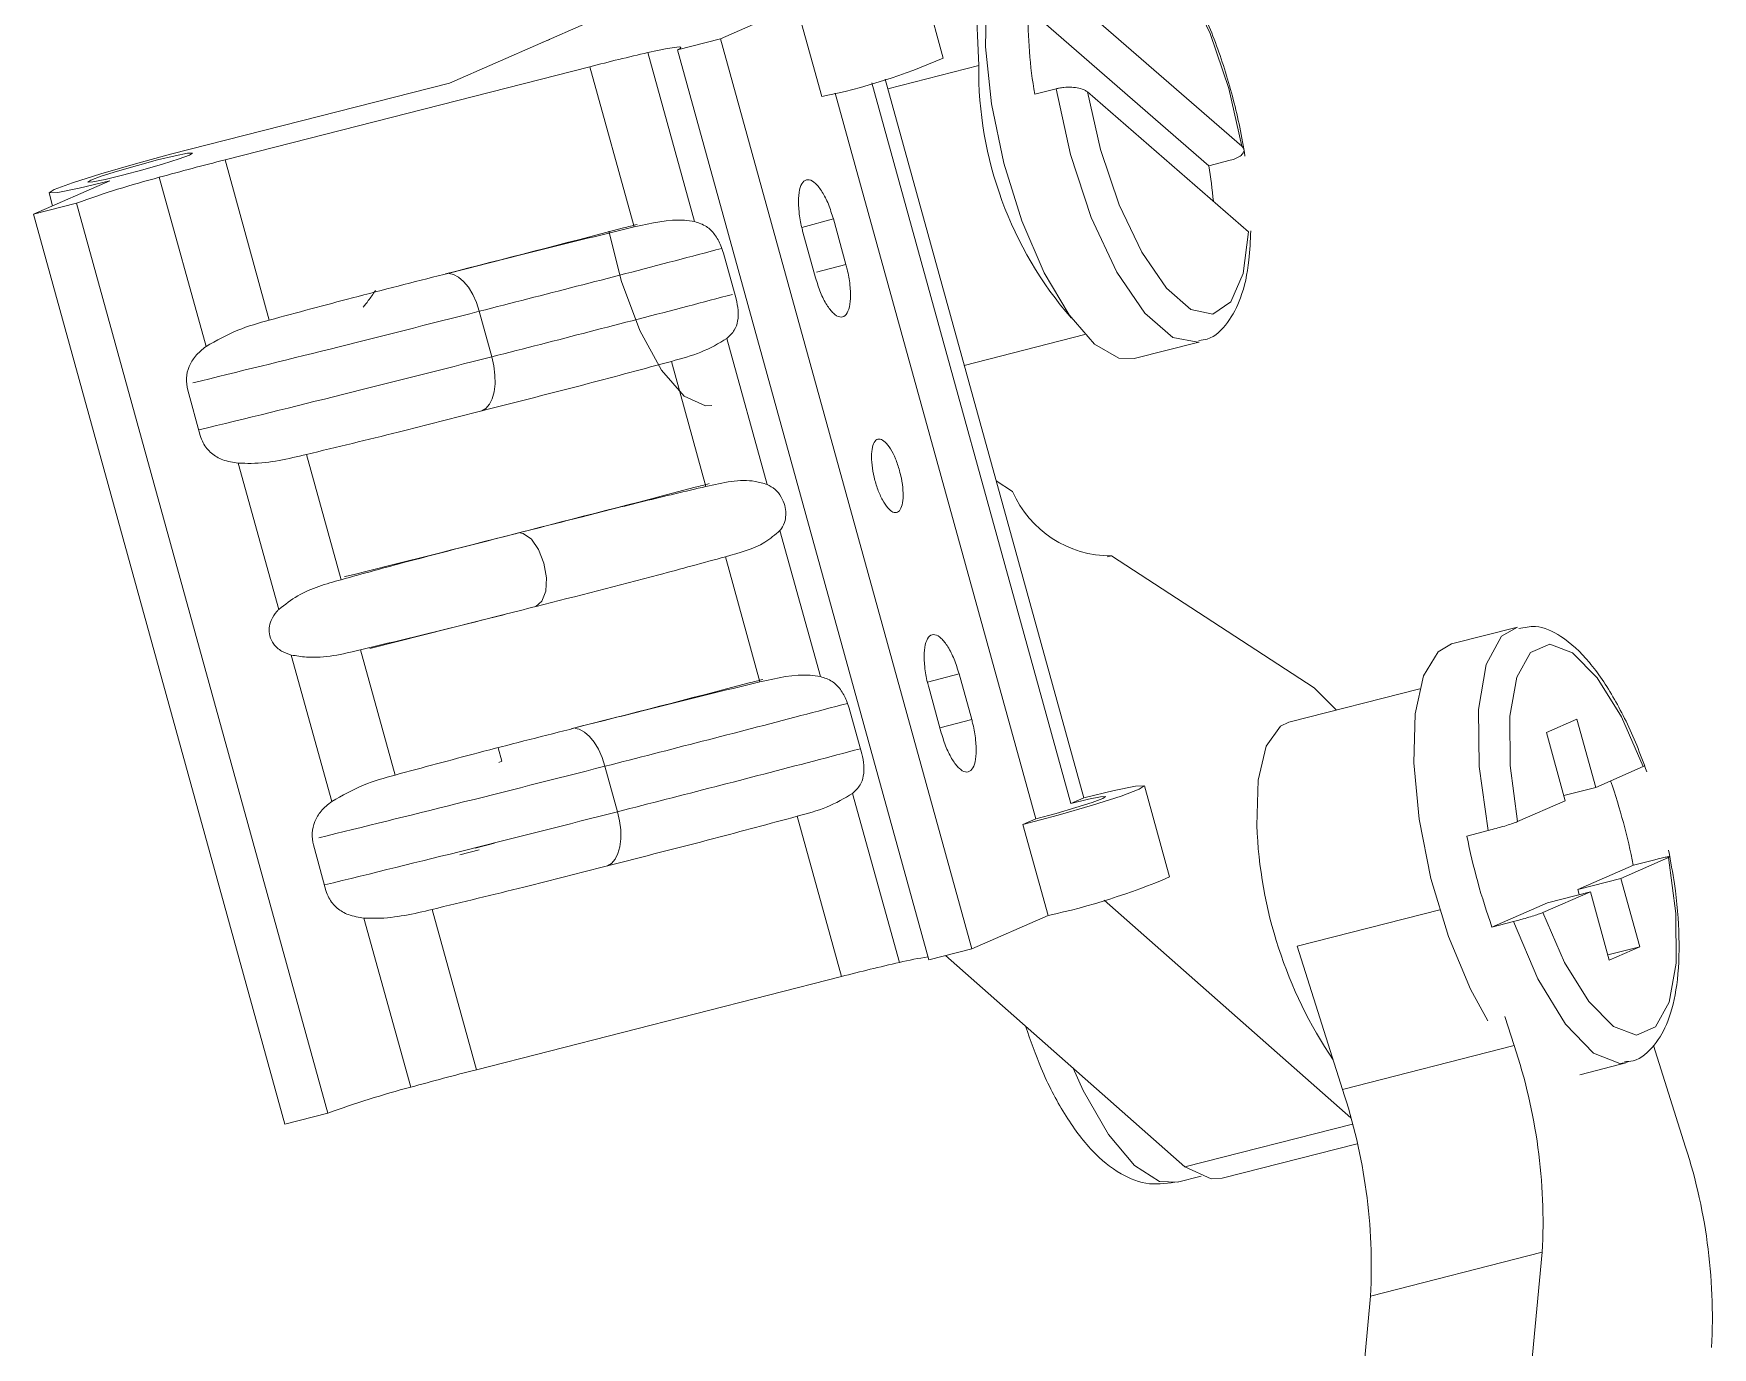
# Model space of a CAD drawing. Header units: millimetres. Extents: x 0 to 1189, y 0 to 841.
# Drawn here: x 480.09 to 487.2, y 426.87 to 432.43 of the extents above; entities that cross this region are included whole.
import ezdxf

# ---------------------------------------------------------------- set-up
doc = ezdxf.new("R2010")
doc.units = ezdxf.units.MM
doc.layers.get('0').update_dxf_attribs({"lineweight": 18})

msp = doc.modelspace()

# ---------------------------------------------------------------- linework, layer by layer
at = {"color": 7, "linetype": 'Continuous', "lineweight": 15}
for p, q in [((483.9623, 435.3135), (484.092, 432.2925)), ((483.9422, 432.3245), (483.8357, 432.7095)), ((482.9993, 432.4056), (483.3214, 432.5466)), ((483.4278, 432.1616), (483.3214, 432.5466)), ((485.0659, 431.8688), (484.3009, 432.5332)), ((485.2054, 431.9518), (484.5249, 432.5429)), ((481.8528, 432.2188), (482.4326, 432.4725)), ((482.8175, 432.3593), (482.9993, 432.4056)), ((482.9993, 432.4056), (484.0633, 428.5557)), ((482.692, 432.3477), (482.8897, 431.6324)), ((482.8175, 432.3593), (483.8816, 428.5093)), ((480.9021, 431.894), (482.4467, 432.2881)), ((482.4467, 432.2881), (482.6341, 431.6101)), ((483.6961, 432.2357), (484.5367, 429.1944)), ((481.8528, 432.2188), (480.6717, 431.9174)), ((483.485, 432.1765), (484.3338, 429.1056)), ((484.482, 429.1704), (483.6393, 432.2191)), ((484.3289, 432.1714), (484.4198, 432.1946)), ((484.5529, 432.1811), (485.2334, 431.59)), ((480.9021, 431.894), (481.0896, 431.2159)), ((485.0659, 431.8688), (485.1568, 431.892)), ((480.414, 431.8047), (480.0919, 431.6637)), ((480.624, 431.82), (480.8218, 431.1043)), ((480.1573, 431.7545), (480.1726, 431.6991)), ((480.0919, 431.6637), (480.2736, 431.7101)), ((480.0919, 431.6637), (481.1559, 427.8138)), ((480.2736, 431.7101), (481.3376, 427.8602)), ((483.3482, 431.5873), (483.4014, 431.3948)), ((483.5302, 431.4512), (483.477, 431.6437)), ((483.0119, 431.4984), (483.0651, 431.3059)), ((482.0314, 431.0605), (481.9782, 431.253)), ((483.0263, 431.1381), (483.1972, 430.52)), ((484.0309, 431.0244), (484.541, 431.1545)), ((484.7506, 431.0532), (485.0232, 431.1228)), ((482.7913, 431.0412), (482.9376, 430.5117)), ((480.7974, 430.7273), (480.7442, 430.9198)), ((480.9582, 430.6108), (481.1294, 429.9915)), ((481.2467, 430.6472), (481.3931, 430.1175)), ((484.2355, 430.4907), (484.1659, 430.536)), ((483.2509, 430.3255), (483.4217, 429.7075)), ((483.0198, 430.2146), (483.1661, 429.6851)), ((484.6536, 430.2186), (484.6354, 430.214)), ((485.5119, 429.6602), (484.6536, 430.2186)), ((481.5149, 429.8269), (482.0831, 429.9701)), ((486.3663, 429.9148), (486.0937, 429.8453)), ((481.4752, 429.8206), (481.6216, 429.2909)), ((481.1827, 429.7986), (481.3539, 429.1793)), ((484.0623, 429.5262), (484.0091, 429.7187)), ((483.8802, 429.6623), (483.9334, 429.4698)), ((485.9583, 429.6559), (485.404, 429.5145)), ((485.606, 429.566), (485.5119, 429.6602)), ((483.5439, 429.5734), (483.5971, 429.3809)), ((486.6234, 429.5269), (486.4946, 429.4706)), ((486.7033, 429.2382), (486.6234, 429.5269)), ((486.4946, 429.4706), (486.5744, 429.1818)), ((482.0577, 429.4064), (482.0734, 429.3499)), ((482.0734, 429.3499), (482.0605, 429.3443)), ((482.5635, 429.1355), (482.5103, 429.328)), ((486.9049, 429.3264), (486.7033, 429.2382)), ((484.8998, 428.8596), (484.7934, 429.2446)), ((483.5584, 429.2131), (483.7561, 428.4978)), ((484.482, 429.1704), (484.5367, 429.1944)), ((486.5744, 429.1818), (486.3727, 429.0936)), ((486.5683, 429.2038), (486.7033, 429.2382)), ((483.3233, 429.1162), (483.5107, 428.4382)), ((484.279, 429.0816), (484.3338, 429.1056)), ((484.3854, 428.6966), (484.279, 429.0816)), ((486.158, 429.0327), (486.2488, 429.0559)), ((481.3294, 428.8023), (481.2762, 428.9948)), ((481.9779, 428.9738), (481.8962, 428.9529)), ((482.0424, 429.002), (481.9606, 428.9811)), ((486.6279, 428.8068), (486.8627, 428.9095)), ((486.8097, 428.8532), (487.0113, 428.9414)), ((486.8627, 428.9095), (486.9535, 428.9327)), ((486.6279, 428.8068), (486.8097, 428.8532)), ((486.8895, 428.5645), (486.8097, 428.8532)), ((484.623, 428.7617), (485.6663, 427.8408)), ((486.2644, 428.6477), (486.4991, 428.7505)), ((486.4791, 428.7086), (486.6808, 428.7968)), ((486.4991, 428.7505), (486.6808, 428.7968)), ((486.634, 428.7849), (486.6279, 428.8068)), ((486.6808, 428.7968), (486.7606, 428.5081)), ((481.4902, 428.6858), (481.6881, 427.9701)), ((481.7788, 428.7222), (481.9662, 428.044)), ((484.0633, 428.5557), (484.3854, 428.6966)), ((486.2644, 428.6477), (486.3552, 428.6709)), ((483.8816, 428.5093), (484.0633, 428.5557)), ((485.44, 428.5665), (485.6314, 427.9604)), ((486.7546, 428.53), (486.8895, 428.5645)), ((486.7606, 428.5081), (486.8895, 428.5645)), ((483.9517, 428.5272), (484.9648, 427.6329)), ((481.9662, 428.044), (483.5107, 428.4382)), ((486.3194, 428.2689), (486.3582, 428.1459)), ((485.6314, 427.9604), (486.3582, 428.1459)), ((487.0751, 427.7433), (486.9479, 428.1462)), ((486.6362, 428.0228), (486.8361, 428.0738)), ((481.1559, 427.8138), (481.3376, 427.8602)), ((485.6734, 427.8137), (484.9648, 427.6329)), ((485.1222, 427.5849), (485.6935, 427.7307)), ((484.933, 427.5676), (485.0329, 427.5931)), ((486.4772, 427.2715), (485.7503, 427.0861)), ((486.4772, 427.2715), (486.2703, 425.0712)), ((485.7503, 427.0861), (485.5789, 425.2624))]:
    msp.add_line(p, q, dxfattribs=at)
at = {"color": 8, "linetype": 'Continuous', "lineweight": 15}
for p, q in [((482.2771, 432.4036), (482.247, 432.3913)), ((483.7075, 432.1944), (484.092, 432.2925)), ((483.3428, 431.6083), (483.477, 431.6437)), ((483.4049, 431.4182), (483.5302, 431.4512)), ((483.8749, 429.6833), (484.0091, 429.7187)), ((483.9277, 429.4907), (484.0623, 429.5262)), ((485.44, 428.5665), (486.0431, 428.7204))]:
    msp.add_line(p, q, dxfattribs=at)
at = {"color": 7, "linetype": 'Continuous', "lineweight": 15}
for points in [[(484.2808, 432.8942), (484.2172, 432.8548), (484.1577, 432.7469), (484.1248, 432.5817), (484.1208, 432.3714), (484.1462, 432.1316), (484.1989, 431.8801), (484.2752, 431.6355), (484.3692, 431.4161), (484.4742, 431.2379), (484.5822, 431.1144)], [(485.2054, 431.9518), (485.1502, 432.1959), (485.0715, 432.4287), (484.9759, 432.6299), (484.872, 432.7821), (484.7686, 432.8718), (484.6749, 432.8914), (484.599, 432.8391), (484.5475, 432.7195), (484.5249, 432.5429)], [(482.692, 432.3477), (482.7322, 432.3566), (482.7664, 432.3635), (482.794, 432.3683), (482.8143, 432.371), (482.8271, 432.3714), (482.8319, 432.3695), (482.8287, 432.3655), (482.8175, 432.3593)], [(484.5529, 432.1811), (484.608, 431.937), (484.6868, 431.7042), (484.7823, 431.503), (484.8863, 431.3509), (484.9896, 431.2611), (485.0834, 431.2415), (485.1593, 431.2938), (485.2108, 431.4135), (485.2334, 431.59)], [(480.6717, 431.9174), (480.5228, 431.8777), (480.3769, 431.8354), (480.2564, 431.797), (480.1794, 431.7683), (480.1577, 431.7538), (480.1947, 431.7556), (480.2847, 431.7735), (480.414, 431.8047)], [(480.3338, 431.8077), (480.3214, 431.7994), (480.3427, 431.8004), (480.3944, 431.8107), (480.4687, 431.8286), (480.5543, 431.8515), (480.6382, 431.8759), (480.7075, 431.8979), (480.7518, 431.9144), (480.7642, 431.9227), (480.743, 431.9217), (480.6912, 431.9114), (480.6169, 431.8935), (480.5313, 431.8706), (480.4474, 431.8463), (480.3781, 431.8242), (480.3338, 431.8077)], [(482.9625, 430.855), (482.936, 430.8524), (482.8459, 430.8937), (482.7497, 431.0043), (482.6578, 431.1722), (482.5801, 431.3793), (482.5271, 431.5925)], [(484.5822, 431.1144), (484.6853, 431.0545), (484.7506, 431.0532)], [(481.9884, 430.8317), (482.0062, 430.842), (482.0213, 430.8594), (482.0331, 430.8833), (482.0411, 430.9127), (482.045, 430.9465), (482.0446, 430.9834), (482.0401, 431.0219), (482.0314, 431.0605)], [(486.0937, 429.8453), (486.0366, 429.8124), (485.9749, 429.7101), (485.9395, 429.5496), (485.9329, 429.3427), (485.9556, 429.1048), (486.0061, 428.8536), (486.0804, 428.6076), (486.1732, 428.3852), (486.2467, 428.2503)], [(486.9049, 429.3264), (486.8127, 429.5369), (486.7099, 429.7021), (486.6056, 429.8077), (486.5088, 429.8443), (486.428, 429.809), (486.3702, 429.7046), (486.3404, 429.5404), (486.3413, 429.3306), (486.3727, 429.0936)], [(485.2691, 429.0776), (485.2745, 429.2691), (485.309, 429.4136), (485.3695, 429.4981), (485.404, 429.5145)], [(484.5367, 429.1944), (484.666, 429.2256), (484.756, 429.2434), (484.7929, 429.2453), (484.7713, 429.2307), (484.6943, 429.2021), (484.5737, 429.1637), (484.4279, 429.1214), (484.279, 429.0816)], [(484.3338, 429.1056), (484.4194, 429.1284), (484.5032, 429.1528), (484.5726, 429.1749), (484.6168, 429.1913), (484.6293, 429.1997), (484.608, 429.1986), (484.5563, 429.1884), (484.482, 429.1704)], [(482.5204, 428.9067), (482.5382, 428.917), (482.5533, 428.9344), (482.5651, 428.9583), (482.5731, 428.9877), (482.577, 429.0215), (482.5767, 429.0584), (482.5721, 429.0969), (482.5635, 429.1355)], [(486.4791, 428.7086), (486.5714, 428.4981), (486.6741, 428.3329), (486.7785, 428.2274), (486.8753, 428.1907), (486.9561, 428.226), (487.0139, 428.3304), (487.0437, 428.4946), (487.0428, 428.7044), (487.0113, 428.9414)], [(484.4917, 428.0506), (484.5345, 427.9566), (484.641, 427.7703), (484.7513, 427.6387), (484.8574, 427.5716), (484.933, 427.5676)], [(484.9648, 427.6329), (485.0761, 427.5819), (485.1222, 427.5849)]]:
    msp.add_lwpolyline(points, dxfattribs=at)
at = {"color": 8, "linetype": 'Continuous', "lineweight": 15}
for points in [[(485.0244, 431.1231), (485.0193, 431.1219), (484.9129, 431.1426), (484.7952, 431.2448), (484.6769, 431.4193), (484.5686, 431.6502), (484.4803, 431.9166), (484.4198, 432.1946)], [(481.9782, 431.253), (481.9659, 431.2902), (481.9503, 431.3246), (481.9321, 431.3547), (481.912, 431.3795), (481.8908, 431.3979), (481.8693, 431.4092), (481.8514, 431.413)], [(482.2171, 430.004), (482.2436, 430.026), (482.2595, 430.0686), (482.2625, 430.1253), (482.2519, 430.1871), (482.2295, 430.2445), (482.1988, 430.2885), (482.1645, 430.3122), (482.1501, 430.3151)], [(486.2488, 429.0559), (486.2105, 429.3273), (486.2074, 429.5686), (486.24, 429.7579), (486.3053, 429.8782), (486.3722, 429.9162)], [(482.5103, 429.328), (482.4979, 429.3653), (482.4824, 429.3996), (482.4642, 429.4298), (482.4441, 429.4545), (482.4229, 429.4729), (482.4013, 429.4843), (482.3834, 429.488)], [(486.8361, 428.0738), (486.805, 428.0702), (486.6945, 428.1135), (486.5756, 428.2366), (486.459, 428.4281), (486.3552, 428.6709)]]:
    msp.add_lwpolyline(points, dxfattribs=at)
at = {"color": 7, "linetype": 'Continuous', "lineweight": 15}
for centre, radius, start, end in [((486.3171, 432.5072), 2.0163, 179.26067, 189.58751), ((484.9157, 422.6609), 9.9388, 102.92885, 104.38426), ((482.9398, 434.5955), 2.4823, 281.3365, 293.81527), ((485.6956, 432.2749), 1.6037, 179.36845, 220.93932), ((484.5846, 417.4876), 14.8696, 104.33864, 105.44761), ((481.6214, 428.027), 3.922, 104.73255, 110.0997), ((482.7636, 431.4944), 2.3326, 5.51498, 9.23619), ((484.6495, 430.6697), 0.4511, 203.37857, 270.51666), ((484.2152, 428.3853), 2.6988, 11.20086, 19.042), ((487.169, 429.1477), 1.9012, 182.11459, 213.93701), ((488.7975, 429.5551), 2.6907, 191.19337, 199.70662), ((483.7836, 431.4902), 2.8577, 282.15858, 292.99319), ((486.0113, 418.6813), 10.0722, 102.93849, 104.37462), ((484.032, 427.3796), 1.1518, 97.66288, 103.85927), ((484.1211, 427.3963), 2.3594, 356.96847, 18.52392), ((485.6276, 413.7168), 14.7877, 104.33557, 105.45068), ((482.6855, 424.177), 3.922, 104.73255, 110.0997), ((483.3942, 427.2108), 2.3594, 356.96849, 18.52389), ((484.838, 426.9937), 2.3593, 356.96815, 18.52424)]:
    msp.add_arc(centre, radius, start, end, dxfattribs=at)
for points, knots in [([(485.2189, 431.91), (485.212, 431.9505), (485.1917, 432.0683), (485.1396, 432.267), (485.0589, 432.4888), (484.9624, 432.6828), (484.8537, 432.8384), (484.7452, 432.9332), (484.6378, 432.979), (484.5763, 432.9631), (484.5523, 432.9569)], [0, 0, 0, 0, 0.101379, 0.295274, 0.489768, 0.685398, 0.88423, 1.090367, 1.247124, 1.34763, 1.34763, 1.34763, 1.34763]), ([(484.4198, 432.1946), (484.4242, 432.1956), (484.4347, 432.1981), (484.457, 432.2011), (484.4862, 432.2019), (484.5173, 432.1978), (484.5401, 432.1904), (484.5492, 432.1838), (484.5529, 432.1811)], [0, 0, 0, 0, 0.0124314, 0.0294321, 0.0585313, 0.0876115, 0.1171641, 0.137628, 0.137628, 0.137628, 0.137628]), ([(485.1568, 431.892), (485.1655, 431.8946), (485.1838, 431.9001), (485.2038, 431.9124), (485.215, 431.9265), (485.2157, 431.9404), (485.2086, 431.9483), (485.2054, 431.9518)], [0, 0, 0, 0, 0.0181565, 0.03815951, 0.05838712, 0.07903676, 0.09644157, 0.09644157, 0.09644157, 0.09644157]), ([(483.477, 431.6437), (483.4703, 431.665), (483.4569, 431.7077), (483.4299, 431.7604), (483.4015, 431.7971), (483.3741, 431.8132), (483.3511, 431.807), (483.3351, 431.7793), (483.3278, 431.733), (483.3301, 431.6736), (483.3389, 431.6225), (483.3464, 431.5941), (483.3482, 431.5873)], [0, 0, 0, 0, 0.0481026, 0.0962013, 0.1443022, 0.1924041, 0.2405034, 0.2886059, 0.3367052, 0.3848103, 0.4329063, 0.4479812, 0.4479812, 0.4479812, 0.4479812]), ([(481.8288, 431.4092), (481.9464, 431.4394), (482.2144, 431.5081), (482.4832, 431.5734), (482.6341, 431.6101)], [0, 0, 0, 0, 0.3644021, 0.8300128, 0.8300128, 0.8300128, 0.8300128]), ([(482.6462, 431.6207), (482.6271, 431.6156), (482.3509, 431.5429), (482.0841, 431.4749), (481.8358, 431.4115)], [0, 0, 0, 0, 0.0579101, 0.8369564, 0.8369564, 0.8369564, 0.8369564]), ([(482.6341, 431.6101), (482.7071, 431.6266), (482.7963, 431.6468), (482.8753, 431.6347), (482.8897, 431.6324)], [0, 0, 0, 0, 0.2114351, 0.2583594, 0.2583594, 0.2583594, 0.2583594]), ([(482.8897, 431.6324), (482.907, 431.627), (482.9387, 431.6169), (482.9757, 431.5799), (482.9993, 431.5382), (483.0085, 431.5093), (483.0119, 431.4984)], [0, 0, 0, 0, 0.0603057, 0.110427, 0.1607686, 0.1911066, 0.1911066, 0.1911066, 0.1911066]), ([(485.0242, 431.1297), (485.0361, 431.131), (485.0853, 431.1367), (485.1506, 431.2046), (485.2074, 431.3125), (485.237, 431.4454), (485.2415, 431.5518), (485.2432, 431.594)], [0, 0, 0, 0, 0.0399555, 0.1656508, 0.2952567, 0.4513593, 0.5542853, 0.5542853, 0.5542853, 0.5542853]), ([(483.4014, 431.3948), (483.4081, 431.3735), (483.4215, 431.3308), (483.4485, 431.278), (483.477, 431.2414), (483.5043, 431.2253), (483.5273, 431.2315), (483.5433, 431.2592), (483.5506, 431.3055), (483.5483, 431.3649), (483.5395, 431.416), (483.532, 431.4444), (483.5302, 431.4512)], [0, 0, 0, 0, 0.0481045, 0.0962079, 0.1443098, 0.1924119, 0.2405169, 0.288616, 0.3367192, 0.3848229, 0.4329201, 0.4479952, 0.4479952, 0.4479952, 0.4479952]), ([(481.0896, 431.2159), (481.2069, 431.2475), (481.4528, 431.3138), (481.6997, 431.3764), (481.8288, 431.4092)], [0, 0, 0, 0, 0.3647921, 0.7640735, 0.7640735, 0.7640735, 0.7640735]), ([(481.5386, 431.3412), (481.5284, 431.3261), (481.5106, 431.2996), (481.4943, 431.2797), (481.4873, 431.2711)], [0, 0, 0, 0, 0.04953554, 0.08695926, 0.08695926, 0.08695926, 0.08695926]), ([(483.0651, 431.3059), (483.0687, 431.2895), (483.076, 431.2566), (483.0734, 431.2107), (483.059, 431.1693), (483.0379, 431.1491), (483.0263, 431.1381)], [0, 0, 0, 0, 0.0431104, 0.0861779, 0.1301251, 0.183309, 0.183309, 0.183309, 0.183309]), ([(480.8218, 431.1043), (480.8662, 431.1292), (480.9532, 431.178), (481.0447, 431.2034), (481.0896, 431.2159)], [0, 0, 0, 0, 0.1486574, 0.2911247, 0.2911247, 0.2911247, 0.2911247]), ([(480.7442, 430.9198), (480.7413, 430.9365), (480.7354, 430.97), (480.7482, 431.0203), (480.7764, 431.0674), (480.8058, 431.0913), (480.8218, 431.1043)], [0, 0, 0, 0, 0.0504604, 0.1008484, 0.1522915, 0.2136374, 0.2136374, 0.2136374, 0.2136374]), ([(483.0263, 431.1381), (482.9913, 431.1174), (482.9231, 431.0771), (482.8344, 431.0529), (482.7913, 431.0412)], [0, 0, 0, 0, 0.1311887, 0.2553526, 0.2553526, 0.2553526, 0.2553526]), ([(482.7913, 431.0412), (482.6738, 431.0096), (482.4067, 430.9377), (482.1385, 430.8698), (481.9884, 430.8317)], [0, 0, 0, 0, 0.3651533, 0.8298405, 0.8298405, 0.8298405, 0.8298405]), ([(481.9884, 430.8317), (481.8707, 430.8016), (481.624, 430.7383), (481.3763, 430.6785), (481.2467, 430.6472)], [0, 0, 0, 0, 0.3644072, 0.7642526, 0.7642526, 0.7642526, 0.7642526]), ([(480.9582, 430.6108), (480.9358, 430.6141), (480.8947, 430.6201), (480.8428, 430.6505), (480.8109, 430.6884), (480.8011, 430.7167), (480.7974, 430.7273)], [0, 0, 0, 0, 0.0670231, 0.1228222, 0.1788576, 0.2121579, 0.2121579, 0.2121579, 0.2121579]), ([(483.7568, 430.5793), (483.7514, 430.5964), (483.7407, 430.6305), (483.7191, 430.6727), (483.6963, 430.702), (483.6744, 430.7149), (483.6561, 430.71), (483.6432, 430.6878), (483.6374, 430.6508), (483.6392, 430.6032), (483.6484, 430.5504), (483.6641, 430.4983), (483.6844, 430.4528), (483.707, 430.419), (483.7295, 430.4007), (483.7492, 430.4001), (483.7639, 430.4171), (483.7721, 430.4498), (483.7726, 430.4946), (483.7667, 430.5401), (483.7595, 430.5684), (483.7568, 430.5793)], [0, 0, 0, 0, 0.0384803, 0.0769634, 0.115447, 0.1539282, 0.1924133, 0.2308966, 0.2693782, 0.3078571, 0.3463433, 0.3848293, 0.4233124, 0.461795, 0.5002737, 0.5387589, 0.5772398, 0.6157252, 0.6542102, 0.6926878, 0.7167772, 0.7167772, 0.7167772, 0.7167772]), ([(481.2467, 430.6472), (481.1698, 430.6289), (481.0755, 430.6065), (480.9764, 430.6102), (480.9582, 430.6108)], [0, 0, 0, 0, 0.2383328, 0.2918933, 0.2918933, 0.2918933, 0.2918933]), ([(482.951, 430.5238), (482.9314, 430.5186), (482.6545, 430.4457), (482.3869, 430.3774), (482.1383, 430.314)], [0, 0, 0, 0, 0.0595292, 0.8393362, 0.8393362, 0.8393362, 0.8393362]), ([(482.9376, 430.5117), (483.0094, 430.5282), (483.1003, 430.5491), (483.1803, 430.5251), (483.1972, 430.52)], [0, 0, 0, 0, 0.2076774, 0.2633001, 0.2633001, 0.2633001, 0.2633001]), ([(482.132, 430.3119), (482.2262, 430.3359), (482.4073, 430.3821), (482.6754, 430.4501), (482.8502, 430.4912), (482.9376, 430.5117)], [0, 0, 0, 0, 0.2915288, 0.5607801, 0.830053, 0.830053, 0.830053, 0.830053]), ([(483.1972, 430.52), (483.2085, 430.5141), (483.2312, 430.5022), (483.2568, 430.4697), (483.2718, 430.4327), (483.2768, 430.398), (483.2732, 430.3639), (483.2627, 430.3405), (483.253, 430.3283), (483.2509, 430.3255)], [0, 0, 0, 0, 0.0409451, 0.0822331, 0.1174773, 0.1478867, 0.1782514, 0.219349, 0.2311071, 0.2311071, 0.2311071, 0.2311071]), ([(481.3931, 430.1175), (481.487, 430.1433), (481.7318, 430.2107), (481.979, 430.2727), (482.1313, 430.3118), (482.132, 430.3119)], [0, 0, 0, 0, 0.2920585, 0.761953, 0.7640661, 0.7640661, 0.7640661, 0.7640661]), ([(482.1383, 430.314), (481.8909, 430.2509), (481.6429, 430.1877), (481.4091, 430.1302), (481.4086, 430.1301)], [0, 0, 0, 0, 0.7508798, 0.7525953, 0.7525953, 0.7525953, 0.7525953]), ([(483.2509, 430.3255), (483.2305, 430.3079), (483.1696, 430.2551), (483.0797, 430.2308), (483.0198, 430.2146)], [0, 0, 0, 0, 0.0867418, 0.2594871, 0.2594871, 0.2594871, 0.2594871]), ([(483.0198, 430.2146), (482.9258, 430.1888), (482.6597, 430.1159), (482.3916, 430.0477), (482.2178, 430.0042), (482.2171, 430.004)], [0, 0, 0, 0, 0.2924342, 0.8277745, 0.8298328, 0.8298328, 0.8298328, 0.8298328]), ([(481.1294, 429.9915), (481.1558, 430.0119), (481.2356, 430.0736), (481.33, 430.0999), (481.3931, 430.1175)], [0, 0, 0, 0, 0.0974303, 0.2949608, 0.2949608, 0.2949608, 0.2949608]), ([(481.1827, 429.7986), (481.1685, 429.8033), (481.14, 429.8127), (481.1074, 429.8418), (481.0904, 429.8776), (481.0878, 429.9132), (481.0973, 429.9497), (481.1139, 429.9753), (481.1268, 429.9888), (481.1294, 429.9915)], [0, 0, 0, 0, 0.044547, 0.0894565, 0.1279345, 0.1612135, 0.194476, 0.2396616, 0.2508165, 0.2508165, 0.2508165, 0.2508165]), ([(482.2171, 430.004), (482.123, 429.9799), (481.8763, 429.9166), (481.6285, 429.8573), (481.4752, 429.8206)], [0, 0, 0, 0, 0.2915363, 0.7642862, 0.7642862, 0.7642862, 0.7642862]), ([(484.0091, 429.7187), (484.0024, 429.74), (483.989, 429.7827), (483.9619, 429.8355), (483.9335, 429.8721), (483.9062, 429.8882), (483.8832, 429.8821), (483.8671, 429.8543), (483.8598, 429.8081), (483.8621, 429.7486), (483.8709, 429.6976), (483.8784, 429.6691), (483.8802, 429.6623)], [0, 0, 0, 0, 0.0481038, 0.0962028, 0.1443095, 0.1924118, 0.240513, 0.288616, 0.3367161, 0.384822, 0.4329186, 0.447994, 0.447994, 0.447994, 0.447994]), ([(486.92, 429.3043), (486.9059, 429.3423), (486.8647, 429.4534), (486.7838, 429.6185), (486.6764, 429.778), (486.5683, 429.8771), (486.4635, 429.9277), (486.4013, 429.9155), (486.3776, 429.9108)], [0, 0, 0, 0, 0.0929167, 0.2716991, 0.4533405, 0.6412409, 0.7870693, 0.8769058, 0.8769058, 0.8769058, 0.8769058]), ([(481.4752, 429.8206), (481.3996, 429.8024), (481.3033, 429.7792), (481.2039, 429.7952), (481.1827, 429.7986)], [0, 0, 0, 0, 0.2325018, 0.2958094, 0.2958094, 0.2958094, 0.2958094]), ([(482.3608, 429.4842), (482.4784, 429.5144), (482.7464, 429.5831), (483.0153, 429.6484), (483.1661, 429.6851)], [0, 0, 0, 0, 0.3644034, 0.8300128, 0.8300128, 0.8300128, 0.8300128]), ([(483.1782, 429.6957), (483.1591, 429.6907), (482.883, 429.618), (482.6162, 429.5499), (482.3678, 429.4865)], [0, 0, 0, 0, 0.0579115, 0.8369578, 0.8369578, 0.8369578, 0.8369578]), ([(483.1661, 429.6851), (483.2391, 429.7016), (483.3284, 429.7219), (483.4074, 429.7097), (483.4217, 429.7075)], [0, 0, 0, 0, 0.2114365, 0.2583608, 0.2583608, 0.2583608, 0.2583608]), ([(483.4217, 429.7075), (483.439, 429.702), (483.4707, 429.6919), (483.5077, 429.6549), (483.5314, 429.6133), (483.5405, 429.5843), (483.5439, 429.5734)], [0, 0, 0, 0, 0.0603056, 0.1104268, 0.1607595, 0.191107, 0.191107, 0.191107, 0.191107]), ([(483.9334, 429.4698), (483.9401, 429.4485), (483.9535, 429.4058), (483.9805, 429.3531), (484.009, 429.3164), (484.0363, 429.3003), (484.0593, 429.3065), (484.0754, 429.3342), (484.0827, 429.3805), (484.0804, 429.4399), (484.0716, 429.491), (484.0641, 429.5194), (484.0623, 429.5262)], [0, 0, 0, 0, 0.0481042, 0.0962014, 0.1443033, 0.1924075, 0.2405126, 0.2886117, 0.3367148, 0.3848185, 0.4329158, 0.4479911, 0.4479911, 0.4479911, 0.4479911]), ([(481.6216, 429.2909), (481.739, 429.3225), (481.9849, 429.3888), (482.2318, 429.4514), (482.3608, 429.4842)], [0, 0, 0, 0, 0.3647934, 0.7640735, 0.7640735, 0.7640735, 0.7640735]), ([(483.5971, 429.3809), (483.6008, 429.3645), (483.608, 429.3316), (483.6054, 429.2857), (483.591, 429.2443), (483.5699, 429.2241), (483.5584, 429.2131)], [0, 0, 0, 0, 0.0431104, 0.0861778, 0.1301253, 0.1833085, 0.1833085, 0.1833085, 0.1833085]), ([(486.9095, 429.3297), (486.9099, 429.3295), (486.911, 429.3292), (486.9073, 429.3275), (486.9049, 429.3264)], [0, 0, 0, 0, 0.002409925, 0.006674682, 0.006674682, 0.006674682, 0.006674682]), ([(481.3539, 429.1793), (481.3983, 429.2042), (481.4852, 429.253), (481.5768, 429.2784), (481.6216, 429.2909)], [0, 0, 0, 0, 0.1486628, 0.2911268, 0.2911268, 0.2911268, 0.2911268]), ([(481.2762, 428.9948), (481.2733, 429.0116), (481.2675, 429.045), (481.2802, 429.0953), (481.3084, 429.1425), (481.3378, 429.1663), (481.3539, 429.1793)], [0, 0, 0, 0, 0.0504604, 0.1008486, 0.1522904, 0.2136366, 0.2136366, 0.2136366, 0.2136366]), ([(483.5584, 429.2131), (483.5233, 429.1924), (483.4551, 429.1521), (483.3665, 429.128), (483.3233, 429.1162)], [0, 0, 0, 0, 0.1311887, 0.2553526, 0.2553526, 0.2553526, 0.2553526]), ([(483.3233, 429.1162), (483.2058, 429.0846), (482.9387, 429.0128), (482.6706, 428.9448), (482.5204, 428.9067)], [0, 0, 0, 0, 0.3651534, 0.829842, 0.829842, 0.829842, 0.829842]), ([(486.3727, 429.0936), (486.3698, 429.0924), (486.3623, 429.0893), (486.3413, 429.0822), (486.3147, 429.074), (486.2863, 429.0659), (486.265, 429.0601), (486.2519, 429.0567), (486.2488, 429.0559)], [0, 0, 0, 0, 0.019052, 0.0480574, 0.0765794, 0.0945227, 0.1214319, 0.1295636, 0.1295636, 0.1295636, 0.1295636]), ([(486.8247, 428.0779), (486.8372, 428.0786), (486.8873, 428.0814), (486.9567, 428.1463), (487.0158, 428.2506), (487.0515, 428.4011), (487.0605, 428.5987), (487.0441, 428.7981), (487.0206, 428.925), (487.0117, 428.9727)], [0, 0, 0, 0, 0.0476225, 0.1918897, 0.3379161, 0.5132286, 0.702405, 0.8870377, 0.9979314, 0.9979314, 0.9979314, 0.9979314]), ([(482.5204, 428.9067), (482.4027, 428.8766), (482.156, 428.8133), (481.9083, 428.7535), (481.7788, 428.7222)], [0, 0, 0, 0, 0.3644033, 0.7642524, 0.7642524, 0.7642524, 0.7642524]), ([(487.0113, 428.9414), (487.0139, 428.9427), (487.0194, 428.9454), (487.0144, 428.946), (486.9988, 428.9434), (486.9769, 428.9386), (486.9602, 428.9344), (486.9535, 428.9327)], [0, 0, 0, 0, 0.01450065, 0.03058387, 0.04635515, 0.06174037, 0.0720093, 0.0720093, 0.0720093, 0.0720093]), ([(481.4902, 428.6858), (481.4678, 428.6891), (481.4267, 428.6951), (481.3748, 428.7256), (481.343, 428.7634), (481.3331, 428.7918), (481.3294, 428.8023)], [0, 0, 0, 0, 0.0670231, 0.1228222, 0.1788668, 0.2121561, 0.2121561, 0.2121561, 0.2121561]), ([(481.7788, 428.7222), (481.7018, 428.7039), (481.6075, 428.6816), (481.5084, 428.6852), (481.4902, 428.6858)], [0, 0, 0, 0, 0.2383328, 0.2918918, 0.2918918, 0.2918918, 0.2918918]), ([(486.3552, 428.6709), (486.3625, 428.6728), (486.3759, 428.6763), (486.4008, 428.6832), (486.4282, 428.6912), (486.4555, 428.6998), (486.4717, 428.7055), (486.4775, 428.7079), (486.4791, 428.7086)], [0, 0, 0, 0, 0.0191966, 0.0350922, 0.0626436, 0.0901761, 0.1181872, 0.1295607, 0.1295607, 0.1295607, 0.1295607]), ([(484.2899, 428.2287), (484.3111, 428.1679), (484.3586, 428.0317), (484.4544, 427.8497), (484.5644, 427.6998), (484.6813, 427.6034), (484.8101, 427.5508), (484.8965, 427.5639), (484.9379, 427.5702)], [0, 0, 0, 0, 0.158352, 0.35482, 0.559522, 0.736118, 0.879107, 1.010997, 1.010997, 1.010997, 1.010997])]:
    msp.add_open_spline(points, degree=3, knots=knots, dxfattribs=at)
at = {"color": 8, "linetype": 'Continuous', "lineweight": 15}
for points, knots in [([(481.9782, 431.253), (482.2522, 431.3232), (482.5899, 431.4096), (482.9389, 431.5018), (483.0047, 431.5192)], [0, 0, 0, 0, 0.860387, 1.06045, 1.06045, 1.06045, 1.06045]), ([(482.0314, 431.0605), (482.3054, 431.1307), (482.6406, 431.2165), (482.9872, 431.308), (483.0505, 431.3247)], [0, 0, 0, 0, 0.860269, 1.052796, 1.052796, 1.052796, 1.052796]), ([(480.7665, 430.9504), (480.958, 430.9973), (481.3501, 431.0934), (481.7657, 431.199), (481.9782, 431.253)], [0, 0, 0, 0, 0.610134, 1.24895, 1.24895, 1.24895, 1.24895]), ([(480.7909, 430.7508), (480.9919, 430.8), (481.3933, 430.8984), (481.8189, 431.0065), (482.0314, 431.0605)], [0, 0, 0, 0, 0.640128, 1.278634, 1.278634, 1.278634, 1.278634]), ([(482.5103, 429.328), (482.7842, 429.3982), (483.1219, 429.4847), (483.4709, 429.5768), (483.5368, 429.5942)], [0, 0, 0, 0, 0.860389, 1.060451, 1.060451, 1.060451, 1.060451]), ([(482.5635, 429.1355), (482.8374, 429.2057), (483.1755, 429.2923), (483.525, 429.3846), (483.5913, 429.4021)], [0, 0, 0, 0, 0.860406, 1.061805, 1.061805, 1.061805, 1.061805]), ([(481.2986, 429.0254), (481.4901, 429.0723), (481.8821, 429.1684), (482.2977, 429.274), (482.5103, 429.328)], [0, 0, 0, 0, 0.610133, 1.248948, 1.248948, 1.248948, 1.248948]), ([(481.3229, 428.8258), (481.5239, 428.875), (481.9254, 428.9734), (482.351, 429.0815), (482.5635, 429.1355)], [0, 0, 0, 0, 0.640128, 1.278635, 1.278635, 1.278635, 1.278635])]:
    msp.add_open_spline(points, degree=3, knots=knots, dxfattribs=at)

doc.saveas('drawing.dxf')
